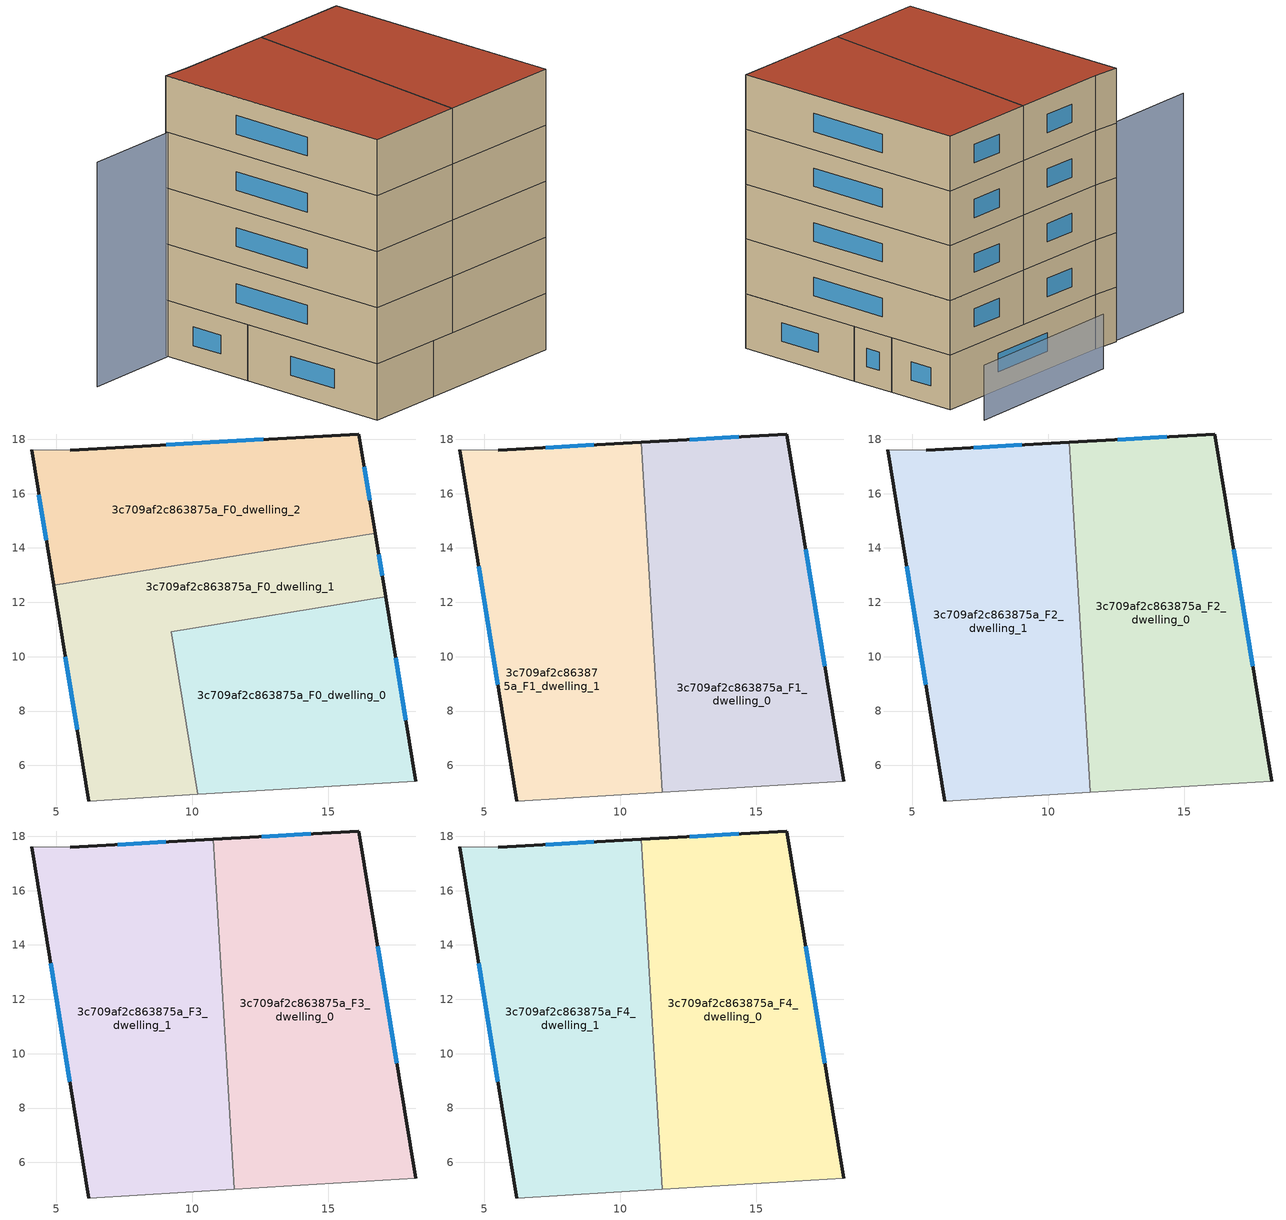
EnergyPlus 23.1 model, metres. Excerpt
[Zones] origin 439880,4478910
3c709af2c863875a_F0_dwelling_0
 floor ground (EU_floor_Construction): 17.11,12.21 18.23,5.41 10.19,4.93 9.22,10.92 z0
 wall outside (EU_wall_Construction): 18.23,5.41 17.11,12.21 z0:3
 wall adiabatic (EU_wall_Construction): 10.19,4.93 18.23,5.41 z0:3
 wall to 3c709af2c863875a_F0_dwelling_1 (EU_wall_Construction): 17.11,12.21 9.22,10.92 10.19,4.93 z0:3
 window (EU_Window_Construction): 17.86,7.66 17.48,9.95 z0.99:2.01
3c709af2c863875a_F0_dwelling_1
 floor ground (EU_floor_Construction): 16.73,14.55 17.11,12.21 9.22,10.92 10.19,4.93 6.19,4.69 4.9,12.63 z0
 wall outside (EU_wall_Construction): 4.9,12.63 6.19,4.69 / 17.11,12.21 16.73,14.55 z0:3
 wall adiabatic (EU_wall_Construction): 6.19,4.69 10.19,4.93 z0:3
 wall to 3c709af2c863875a_F0_dwelling_2 (EU_wall_Construction): 16.73,14.55 4.9,12.63 z0:3
 window (EU_Window_Construction): 5.33,9.99 5.76,7.32 / 16.99,12.98 16.86,13.77 z0.99:2.01
3c709af2c863875a_F0_dwelling_2
 floor ground (EU_floor_Construction): 16.13,18.2 16.73,14.55 4.9,12.63 4.09,17.62 5.51,17.59 z0
 wall outside (EU_wall_Construction): 4.09,17.62 4.9,12.63 / 16.73,14.55 16.13,18.2 5.51,17.59 z0:3
 wall adiabatic (EU_wall_Construction): 5.51,17.59 4.09,17.62 z0:3
 window (EU_Window_Construction): 4.36,15.96 4.63,14.28 / 12.61,18 9.03,17.79 / 16.53,15.76 16.33,16.99 z0.99:2.01
3c709af2c863875a_F1_dwelling_0
 floor to 3c709af2c863875a_F0_dwelling_0 (EU_floor_Construction): 17.11,12.21 18.23,5.41 11.54,5.01 11.17,11.24 z3
 floor to 3c709af2c863875a_F0_dwelling_1 (EU_floor_Construction): 16.73,14.55 17.11,12.21 11.17,11.24 11.03,13.62 z3
 floor to 3c709af2c863875a_F0_dwelling_2 (EU_floor_Construction): 16.13,18.2 16.73,14.55 11.03,13.62 10.77,17.89 z3
 wall outside (EU_wall_Construction): 18.23,5.41 16.13,18.2 10.77,17.89 z3:6
 wall adiabatic (EU_wall_Construction): 11.54,5.01 18.23,5.41 z3:6
 wall to 3c709af2c863875a_F1_dwelling_1 (EU_wall_Construction): 10.77,17.89 11.54,5.01 z3:6
 window (EU_Window_Construction): 14.36,18.09 12.55,17.99 / 17.53,9.65 16.83,13.96 z3.99:5.01
3c709af2c863875a_F1_dwelling_1
 floor to 3c709af2c863875a_F0_dwelling_0 (EU_floor_Construction): 11.17,11.24 11.54,5.01 10.19,4.93 9.22,10.92 z3
 floor to 3c709af2c863875a_F0_dwelling_1 (EU_floor_Construction): 11.03,13.62 11.17,11.24 9.22,10.92 10.19,4.93 6.19,4.69 4.9,12.63 z3
 floor to 3c709af2c863875a_F0_dwelling_2 (EU_floor_Construction): 10.77,17.89 11.03,13.62 4.9,12.63 4.09,17.61 5.51,17.59 z3
 wall outside (EU_wall_Construction): 4.09,17.62 6.19,4.69 / 10.77,17.89 5.51,17.59 z3:6
 wall adiabatic (EU_wall_Construction): 6.19,4.69 11.54,5.01 / 5.51,17.59 4.09,17.62 z3:6
 window (EU_Window_Construction): 4.79,13.33 5.49,8.97 / 9.03,17.79 7.26,17.69 z3.99:5.01
3c709af2c863875a_F2_dwelling_0
 floor to 3c709af2c863875a_F1_dwelling_0 (EU_floor_Construction): 16.13,18.2 18.23,5.41 11.54,5.01 10.77,17.89 z6
 wall outside (EU_wall_Construction): 18.23,5.41 16.13,18.2 10.77,17.89 z6:9
 wall adiabatic (EU_wall_Construction): 11.54,5.01 18.23,5.41 z6:9
 wall to 3c709af2c863875a_F2_dwelling_1 (EU_wall_Construction): 10.77,17.89 11.54,5.01 z6:9
 window (EU_Window_Construction): 14.36,18.09 12.55,17.99 / 17.53,9.65 16.83,13.96 z6.99:8.01
3c709af2c863875a_F2_dwelling_1
 floor to 3c709af2c863875a_F1_dwelling_1 (EU_floor_Construction): 10.77,17.89 11.54,5.01 6.19,4.69 4.09,17.62 5.51,17.59 z6
 wall outside (EU_wall_Construction): 4.09,17.62 6.19,4.69 / 10.77,17.89 5.51,17.59 z6:9
 wall adiabatic (EU_wall_Construction): 6.19,4.69 11.54,5.01 / 5.51,17.59 4.09,17.62 z6:9
 window (EU_Window_Construction): 4.79,13.33 5.49,8.97 / 9.03,17.79 7.26,17.69 z6.99:8.01
3c709af2c863875a_F3_dwelling_0
 floor to 3c709af2c863875a_F2_dwelling_0 (EU_floor_Construction): 16.13,18.2 18.23,5.41 11.54,5.01 10.77,17.89 z9
 wall outside (EU_wall_Construction): 18.23,5.41 16.13,18.2 10.77,17.89 z9:12
 wall adiabatic (EU_wall_Construction): 11.54,5.01 18.23,5.41 z9:12
 wall to 3c709af2c863875a_F3_dwelling_1 (EU_wall_Construction): 10.77,17.89 11.54,5.01 z9:12
 window (EU_Window_Construction): 14.36,18.09 12.55,17.99 / 17.53,9.65 16.83,13.96 z9.99:11.01
3c709af2c863875a_F3_dwelling_1
 floor to 3c709af2c863875a_F2_dwelling_1 (EU_floor_Construction): 10.77,17.89 11.54,5.01 6.19,4.69 4.09,17.62 5.51,17.59 z9
 wall outside (EU_wall_Construction): 4.09,17.62 6.19,4.69 / 10.77,17.89 5.51,17.59 z9:12
 wall adiabatic (EU_wall_Construction): 6.19,4.69 11.54,5.01 / 5.51,17.59 4.09,17.62 z9:12
 window (EU_Window_Construction): 4.79,13.33 5.49,8.97 / 9.03,17.79 7.26,17.69 z9.99:11.01
3c709af2c863875a_F4_dwelling_0
 floor to 3c709af2c863875a_F3_dwelling_0 (EU_floor_Construction): 16.13,18.2 18.23,5.41 11.54,5.01 10.77,17.89 z12
 wall outside (EU_wall_Construction): 18.23,5.41 16.13,18.2 10.77,17.89 z12:15
 wall adiabatic (EU_wall_Construction): 11.54,5.01 18.23,5.41 z12:15
 wall to 3c709af2c863875a_F4_dwelling_1 (EU_wall_Construction): 10.77,17.89 11.54,5.01 z12:15
 window (EU_Window_Construction): 14.36,18.09 12.55,17.99 / 17.53,9.65 16.83,13.96 z12.99:14.01
 roof outside (EU_roof_Construction): 18.23,5.41 16.13,18.2 10.77,17.89 11.54,5.01 z15
3c709af2c863875a_F4_dwelling_1
 floor to 3c709af2c863875a_F3_dwelling_1 (EU_floor_Construction): 10.77,17.89 11.54,5.01 6.19,4.69 4.09,17.62 5.51,17.59 z12
 wall outside (EU_wall_Construction): 4.09,17.62 6.19,4.69 / 10.77,17.89 5.51,17.59 z12:15
 wall adiabatic (EU_wall_Construction): 6.19,4.69 11.54,5.01 / 5.51,17.59 4.09,17.62 z12:15
 window (EU_Window_Construction): 4.79,13.33 5.49,8.97 / 9.03,17.79 7.26,17.69 z12.99:14.01
 roof outside (EU_roof_Construction): 11.54,5.01 10.77,17.89 5.51,17.59 4.09,17.62 6.19,4.69 z15
shading: 15.76,20.31 6.93,19.67 z0:3; 5.51,17.59 -0.98,17.15 z0:12
[Building]
EU S2 Campaign: North Axis=0; Terrain=City; Solar Distribution=FullExterior
[Site:Location]
Madrid: Latitude=40.5; Longitude=-3.5; Time Zone=1; Elevation=609
[SizingPeriod:WeatherFileDays]
AnnualSizingPeriod: Begin Month=1; Begin Day of Month=1; End Month=12; End Day of Month=31; Day of Week for Start Day=Monday; Use Weather File Daylight Saving Period=No; Use Weather File Rain and Snow Indicators=No
[MATERIAL]
EU_InternalMass_Material: Roughness=MediumRough; Thickness=0.1; Conductivity=1; Density=1800; Specific Heat=900; Thermal Absorptance=0.9; Solar Absorptance=0.7; Visible Absorptance=0.7
[MATERIAL:NOMASS] Roughness=MediumRough; Thermal Absorptance=0.9; Solar Absorptance=0.7; Visible Absorptance=0.7
Name | Thermal Resistance
EU_wall_NoMass | 0.609216
EU_roof_NoMass | 0.513268
EU_floor_NoMass | 0.568163
[WINDOWMATERIAL:SIMPLEGLAZINGSYSTEM]
EU_Window_SimpleGlazing: UFactor=5.50606; Solar Heat Gain Coefficient=0.85; Visible Transmittance=0.85
[CONSTRUCTION]
EU_wall_Construction: EU_wall_NoMass
EU_roof_Construction: EU_roof_NoMass
EU_floor_Construction: EU_floor_NoMass
EU_InternalMass_Construction: EU_InternalMass_Material
EU_Window_Construction: EU_Window_SimpleGlazing
[ZONE] Type=1; Multiplier=1; Ceiling Height=autocalculate; Floor Area=autocalculate; Part of Total Floor Area=Yes
Name | Volume
3c709af2c863875a_F0_dwelling_0 | 155.583
3c709af2c863875a_F1_dwelling_0 | 233.403
3c709af2c863875a_F2_dwelling_0; 3c709af2c863875a_F3_dwelling_0; 3c709af2c863875a_F4_dwelling_0 | 233.411
3c709af2c863875a_F0_dwelling_1 | 155.596
3c709af2c863875a_F1_dwelling_1 | 233.385
3c709af2c863875a_F2_dwelling_1; 3c709af2c863875a_F3_dwelling_1; 3c709af2c863875a_F4_dwelling_1 | 233.39
3c709af2c863875a_F0_dwelling_2 | 155.616
[INTERNALMASS] Construction=EU_InternalMass_Construction
Name | Zone or ZoneList | Surface Area
3c709af2c863875a_F0_dwelling_0_EU_InternalMass | 3c709af2c863875a_F0_dwelling_0 | 51.8615
3c709af2c863875a_F0_dwelling_1_EU_InternalMass | 3c709af2c863875a_F0_dwelling_1 | 51.8656
3c709af2c863875a_F0_dwelling_2_EU_InternalMass | 3c709af2c863875a_F0_dwelling_2 | 51.8691
3c709af2c863875a_F1_dwelling_0_EU_InternalMass | 3c709af2c863875a_F1_dwelling_0 | 77.8035
3c709af2c863875a_F1_dwelling_1_EU_InternalMass | 3c709af2c863875a_F1_dwelling_1 | 77.7967
3c709af2c863875a_F2_dwelling_0_EU_InternalMass | 3c709af2c863875a_F2_dwelling_0 | 77.8035
3c709af2c863875a_F2_dwelling_1_EU_InternalMass | 3c709af2c863875a_F2_dwelling_1 | 77.7967
3c709af2c863875a_F3_dwelling_0_EU_InternalMass | 3c709af2c863875a_F3_dwelling_0 | 77.8035
3c709af2c863875a_F3_dwelling_1_EU_InternalMass | 3c709af2c863875a_F3_dwelling_1 | 77.7967
3c709af2c863875a_F4_dwelling_0_EU_InternalMass | 3c709af2c863875a_F4_dwelling_0 | 77.8035
3c709af2c863875a_F4_dwelling_1_EU_InternalMass | 3c709af2c863875a_F4_dwelling_1 | 77.7967
[OTHEREQUIPMENT] Fuel Type=Electricity; Design Level Calculation Method=Watts/Area; Power per Zone Floor Area=1; Fraction Latent=0; Fraction Radiant=0; Fraction Lost=0; Carbon Dioxide Generation Rate=0; EndUse Subcategory=EU_Step8_InternalGains
Name | Zone or ZoneList or Space or SpaceList | Schedule
EU_Step8_InternalGain_3c709af2c863875a_F0_dwelling_0_f000 | 3c709af2c863875a_F0_dwelling_0 | EU_Step8_GainSchedule_3c709af2c863875a_F0_dwelling_0_f000
EU_Step8_InternalGain_3c709af2c863875a_F0_dwelling_1_f000 | 3c709af2c863875a_F0_dwelling_1 | EU_Step8_GainSchedule_3c709af2c863875a_F0_dwelling_1_f000
EU_Step8_InternalGain_3c709af2c863875a_F0_dwelling_2_f000 | 3c709af2c863875a_F0_dwelling_2 | EU_Step8_GainSchedule_3c709af2c863875a_F0_dwelling_2_f000
EU_Step8_InternalGain_3c709af2c863875a_F1_dwelling_0_f000 | 3c709af2c863875a_F1_dwelling_0 | EU_Step8_GainSchedule_3c709af2c863875a_F1_dwelling_0_f000
EU_Step8_InternalGain_3c709af2c863875a_F1_dwelling_1_f000 | 3c709af2c863875a_F1_dwelling_1 | EU_Step8_GainSchedule_3c709af2c863875a_F1_dwelling_1_f000
EU_Step8_InternalGain_3c709af2c863875a_F2_dwelling_0_f000 | 3c709af2c863875a_F2_dwelling_0 | EU_Step8_GainSchedule_3c709af2c863875a_F2_dwelling_0_f000
EU_Step8_InternalGain_3c709af2c863875a_F2_dwelling_1_f000 | 3c709af2c863875a_F2_dwelling_1 | EU_Step8_GainSchedule_3c709af2c863875a_F2_dwelling_1_f000
EU_Step8_InternalGain_3c709af2c863875a_F3_dwelling_0_f000 | 3c709af2c863875a_F3_dwelling_0 | EU_Step8_GainSchedule_3c709af2c863875a_F3_dwelling_0_f000
EU_Step8_InternalGain_3c709af2c863875a_F3_dwelling_1_f000 | 3c709af2c863875a_F3_dwelling_1 | EU_Step8_GainSchedule_3c709af2c863875a_F3_dwelling_1_f000
EU_Step8_InternalGain_3c709af2c863875a_F4_dwelling_0_f000 | 3c709af2c863875a_F4_dwelling_0 | EU_Step8_GainSchedule_3c709af2c863875a_F4_dwelling_0_f000
EU_Step8_InternalGain_3c709af2c863875a_F4_dwelling_1_f000 | 3c709af2c863875a_F4_dwelling_1 | EU_Step8_GainSchedule_3c709af2c863875a_F4_dwelling_1_f000
[ZONEVENTILATION:DESIGNFLOWRATE] Schedule=EU_AlwaysOn; Design Flow Rate Calculation Method=AirChanges/Hour; Air Changes per Hour=0.752966; Ventilation Type=Natural; Fan Pressure Rise=0; Fan Total Efficiency=1; Constant Term Coefficient=1; Temperature Term Coefficient=0; Velocity Term Coefficient=0; Velocity Squared Term Coefficient=0; Minimum Indoor Temperature=-100; Maximum Indoor Temperature=100; Delta Temperature=-100; Minimum Outdoor Temperature=-100; Maximum Outdoor Temperature=100; Maximum Wind Speed=40
Name | Zone or ZoneList or Space or SpaceList
EU_ConstantAir_3c709af2c863875a_F0_dwelling_0 | 3c709af2c863875a_F0_dwelling_0
EU_ConstantAir_3c709af2c863875a_F0_dwelling_1 | 3c709af2c863875a_F0_dwelling_1
EU_ConstantAir_3c709af2c863875a_F0_dwelling_2 | 3c709af2c863875a_F0_dwelling_2
EU_ConstantAir_3c709af2c863875a_F1_dwelling_0 | 3c709af2c863875a_F1_dwelling_0
EU_ConstantAir_3c709af2c863875a_F1_dwelling_1 | 3c709af2c863875a_F1_dwelling_1
EU_ConstantAir_3c709af2c863875a_F2_dwelling_0 | 3c709af2c863875a_F2_dwelling_0
EU_ConstantAir_3c709af2c863875a_F2_dwelling_1 | 3c709af2c863875a_F2_dwelling_1
EU_ConstantAir_3c709af2c863875a_F3_dwelling_0 | 3c709af2c863875a_F3_dwelling_0
EU_ConstantAir_3c709af2c863875a_F3_dwelling_1 | 3c709af2c863875a_F3_dwelling_1
EU_ConstantAir_3c709af2c863875a_F4_dwelling_0 | 3c709af2c863875a_F4_dwelling_0
EU_ConstantAir_3c709af2c863875a_F4_dwelling_1 | 3c709af2c863875a_F4_dwelling_1
[HVACTEMPLATE:THERMOSTAT] Constant Heating Setpoint=20; Constant Cooling Setpoint=50
EU_HeatOnly_3c709af2c863875a_F0_dwelling_0; EU_HeatOnly_3c709af2c863875a_F0_dwelling_1; EU_HeatOnly_3c709af2c863875a_F0_dwelling_2; EU_HeatOnly_3c709af2c863875a_F1_dwelling_0; EU_HeatOnly_3c709af2c863875a_F1_dwelling_1; EU_HeatOnly_3c709af2c863875a_F2_dwelling_0; EU_HeatOnly_3c709af2c863875a_F2_dwelling_1; EU_HeatOnly_3c709af2c863875a_F3_dwelling_0; EU_HeatOnly_3c709af2c863875a_F3_dwelling_1; EU_HeatOnly_3c709af2c863875a_F4_dwelling_0; EU_HeatOnly_3c709af2c863875a_F4_dwelling_1
[HVACTEMPLATE:ZONE:IDEALLOADSAIRSYSTEM] System Availability Schedule=EU_AlwaysOn; Maximum Heating Supply Air Temperature=50; Minimum Cooling Supply Air Temperature=13; Maximum Heating Supply Air Humidity Ratio=0.0156; Minimum Cooling Supply Air Humidity Ratio=0.0077; Heating Limit=NoLimit; Cooling Limit=NoLimit; Heating Availability Schedule=EU_AlwaysOn; Cooling Availability Schedule=EU_CoolingOff; Dehumidification Control Type=ConstantSensibleHeatRatio; Cooling Sensible Heat Ratio=0.7; Dehumidification Setpoint=60; Humidification Control Type=None; Humidification Setpoint=30; Outdoor Air Method=None; Outdoor Air Flow Rate per Person=0.00944; Outdoor Air Flow Rate per Zone Floor Area=0; Outdoor Air Flow Rate per Zone=0; Demand Controlled Ventilation Type=None; Outdoor Air Economizer Type=NoEconomizer; Heat Recovery Type=None; Sensible Heat Recovery Effectiveness=0.7; Latent Heat Recovery Effectiveness=0.65
Name | Template Thermostat
3c709af2c863875a_F0_dwelling_0 | EU_HeatOnly_3c709af2c863875a_F0_dwelling_0
3c709af2c863875a_F0_dwelling_1 | EU_HeatOnly_3c709af2c863875a_F0_dwelling_1
3c709af2c863875a_F0_dwelling_2 | EU_HeatOnly_3c709af2c863875a_F0_dwelling_2
3c709af2c863875a_F1_dwelling_0 | EU_HeatOnly_3c709af2c863875a_F1_dwelling_0
3c709af2c863875a_F1_dwelling_1 | EU_HeatOnly_3c709af2c863875a_F1_dwelling_1
3c709af2c863875a_F2_dwelling_0 | EU_HeatOnly_3c709af2c863875a_F2_dwelling_0
3c709af2c863875a_F2_dwelling_1 | EU_HeatOnly_3c709af2c863875a_F2_dwelling_1
3c709af2c863875a_F3_dwelling_0 | EU_HeatOnly_3c709af2c863875a_F3_dwelling_0
3c709af2c863875a_F3_dwelling_1 | EU_HeatOnly_3c709af2c863875a_F3_dwelling_1
3c709af2c863875a_F4_dwelling_0 | EU_HeatOnly_3c709af2c863875a_F4_dwelling_0
3c709af2c863875a_F4_dwelling_1 | EU_HeatOnly_3c709af2c863875a_F4_dwelling_1
[SIZING:ZONE] Zone Cooling Design Supply Air Temperature Input Method=SupplyAirTemperature; Zone Cooling Design Supply Air Temperature=13; Zone Heating Design Supply Air Temperature Input Method=SupplyAirTemperature; Zone Heating Design Supply Air Temperature=50; Zone Cooling Design Supply Air Humidity Ratio=0.008; Zone Heating Design Supply Air Humidity Ratio=0.008; Cooling Design Air Flow Method=DesignDay; Cooling Design Air Flow Rate=0; Cooling Minimum Air Flow per Zone Floor Area=0.000762; Cooling Minimum Air Flow=0; Cooling Minimum Air Flow Fraction=0.2; Heating Design Air Flow Method=DesignDay; Heating Design Air Flow Rate=0; Heating Maximum Air Flow per Zone Floor Area=0.002032; Heating Maximum Air Flow=0.141576; Heating Maximum Air Flow Fraction=0.3; Account for Dedicated Outdoor Air System=No; Dedicated Outdoor Air System Control Strategy=NeutralSupplyAir; Dedicated Outdoor Air Low Setpoint Temperature for Design=autosize; Dedicated Outdoor Air High Setpoint Temperature for Design=autosize; Zone Load Sizing Method=Sensible Load Only No Latent Load; Zone Latent Cooling Design Supply Air Humidity Ratio Input Method=HumidityRatioDifference; Zone Cooling Design Supply Air Humidity Ratio Difference=0.005; Zone Latent Heating Design Supply Air Humidity Ratio Input Method=HumidityRatioDifference; Zone Humidification Design Supply Air Humidity Ratio Difference=0.005
3c709af2c863875a_F0_dwelling_0; 3c709af2c863875a_F0_dwelling_1; 3c709af2c863875a_F0_dwelling_2; 3c709af2c863875a_F1_dwelling_0; 3c709af2c863875a_F1_dwelling_1; 3c709af2c863875a_F2_dwelling_0; 3c709af2c863875a_F2_dwelling_1; 3c709af2c863875a_F3_dwelling_0; 3c709af2c863875a_F3_dwelling_1; 3c709af2c863875a_F4_dwelling_0; 3c709af2c863875a_F4_dwelling_1
[SCHEDULE:CONSTANT]
Name | Hourly Value
EU_AlwaysOn | 1
EU_CoolingOff | 0
[SCHEDULE:FILE] Column Number=1; Rows to Skip at Top=0; Number of Hours of Data=8760; Column Separator=Comma; Interpolate to Timestep=No; Minutes per Item=60; Adjust Schedule for Daylight Savings=Yes
Name | File
EU_Step8_GainSchedule_3c709af2c863875a_F0_dwelling_0_f000 | ../../schedules/3c709af2c863875a/3c709af2c863875a_F0_dwelling_0_f000_gain.csv
EU_Step8_GainSchedule_3c709af2c863875a_F0_dwelling_1_f000 | ../../schedules/3c709af2c863875a/3c709af2c863875a_F0_dwelling_1_f000_gain.csv
EU_Step8_GainSchedule_3c709af2c863875a_F0_dwelling_2_f000 | ../../schedules/3c709af2c863875a/3c709af2c863875a_F0_dwelling_2_f000_gain.csv
EU_Step8_GainSchedule_3c709af2c863875a_F1_dwelling_0_f000 | ../../schedules/3c709af2c863875a/3c709af2c863875a_F1_dwelling_0_f000_gain.csv
EU_Step8_GainSchedule_3c709af2c863875a_F1_dwelling_1_f000 | ../../schedules/3c709af2c863875a/3c709af2c863875a_F1_dwelling_1_f000_gain.csv
EU_Step8_GainSchedule_3c709af2c863875a_F2_dwelling_0_f000 | ../../schedules/3c709af2c863875a/3c709af2c863875a_F2_dwelling_0_f000_gain.csv
EU_Step8_GainSchedule_3c709af2c863875a_F2_dwelling_1_f000 | ../../schedules/3c709af2c863875a/3c709af2c863875a_F2_dwelling_1_f000_gain.csv
EU_Step8_GainSchedule_3c709af2c863875a_F3_dwelling_0_f000 | ../../schedules/3c709af2c863875a/3c709af2c863875a_F3_dwelling_0_f000_gain.csv
EU_Step8_GainSchedule_3c709af2c863875a_F3_dwelling_1_f000 | ../../schedules/3c709af2c863875a/3c709af2c863875a_F3_dwelling_1_f000_gain.csv
EU_Step8_GainSchedule_3c709af2c863875a_F4_dwelling_0_f000 | ../../schedules/3c709af2c863875a/3c709af2c863875a_F4_dwelling_0_f000_gain.csv
EU_Step8_GainSchedule_3c709af2c863875a_F4_dwelling_1_f000 | ../../schedules/3c709af2c863875a/3c709af2c863875a_F4_dwelling_1_f000_gain.csv
